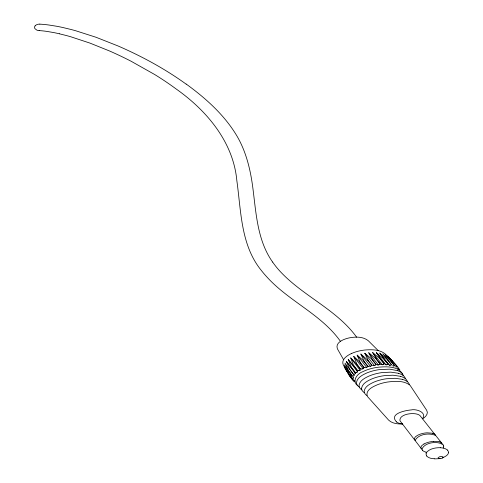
<?xml version="1.0" encoding="UTF-8"?>
<svg xmlns="http://www.w3.org/2000/svg" width="483" height="483" viewBox="0 0 483 483"><rect width="100%" height="100%" fill="white"/><g stroke="black" fill="none" stroke-linecap="round" stroke-linejoin="round"><path stroke-width="0.72" d="M356.937 372.2L357.655 371.662M361.604 388.151C362.407 383.363 367.472 380.96 371.421 379.095A35.156 20.298 0 0 1 384.124 375.683L392.963 375.206L400.443 376.305M397.225 367.949L397.75 368.372M359.424 370.497L360.33 369.99M354.274 380.93L354.444 380.58L353.936 380.453M398.698 369.374L398.523 369.724L399.018 369.857M35.108 25.865L34.915 26.136A6.237 3.604 0 0 0 34.975 28.69L36.823 30.103A4.667 2.693 0 0 0 39.141 30.622M362.467 368.927L363.5 368.481M353.411 379.342L353.713 378.992L353.284 378.817M422.474 418.743C427.322 412.361 416.074 408.594 411.081 409.952C406.191 410.302 389.328 413.394 395.951 421.273A6.907 3.991 0 0 0 396.416 421.78M364.84 367.587L367.074 367.171M353.248 377.621L353.671 377.283L353.345 377.066M355.222 372.363L351.509 367.466L348.219 359.587L353.701 365.788L350.73 357.939L356.611 364.104L360.354 368.988M422.577 418.821C425.294 417.252 428.91 413.617 426.646 410.224L410.544 386.002A10.366 5.983 0 0 0 409.705 385.017C403.353 380.296 394.659 381.123 387.245 382.077A34.812 20.099 0 0 0 378.086 384.492C373.48 386.4 365.293 389.817 367.243 396.09A10.372 5.989 0 0 0 367.961 397.098L388.646 420.138C392.281 423.627 397.702 424.026 402.508 424.068M368.547 366.349L370.938 366.102M353.798 375.822L354.323 375.502L354.111 375.255M424.002 443.962L421.695 445.7L420.904 447.264A4.812 2.777 0 0 0 421.273 448.574A4.558 2.632 0 0 0 421.961 449.196A4.595 2.65 0 0 0 422.305 449.902L422.71 450.428M353.622 375.919L353.278 376.082M356.611 364.104L360.578 368.873M375.013 365.293L375.315 365.13A2.85 1.648 0 0 0 375.617 364.913M374.983 365.311L373.709 365.528M379.427 364.671L377.772 364.943M355.56 373.431L354.256 374.271M351.636 353.453C347.259 355.331 340.781 359.6 343.359 365.1L348.907 374.923L352.53 379.71M356.828 363.989L353.743 356.442L360.258 362.498L364.019 367.376M383.436 364.532L383.079 364.647M356.883 372.218L356.068 372.429M360.258 362.498L357.166 355.132L364.061 361.23L367.847 366.108M387.209 364.725L385.675 364.731M381.818 364.677L383.037 364.659M359.394 370.503L358.483 370.672M367.895 366.186L367.623 366.247M371.638 365.16L367.835 360.294L371.922 365.1M390.705 365.214L389.256 365.1M396.579 367.056L395.112 366.736M362.389 368.94L361.459 369.042M368.118 360.233L364.78 353.26L372.308 359.527L376.136 364.393M393.699 366.017L392.431 365.776M398.445 368.402L398.125 368.408M372.308 359.527L368.746 352.753L376.499 359.147L380.344 364.001M433.674 441.359L439.132 441.746M442.325 458.047A4.178 2.409 0 0 1 440.484 458.578A3.61 2.083 0 0 1 440.025 458.621L436.415 458.82A12.365 7.142 0 0 1 434.465 458.838L434.241 458.826M440.025 458.621L438.492 458.421L438.111 457.709L439.536 456.773L441.83 456.459L443.146 457.015L442.416 457.999L445.054 456.562A12.395 7.154 0 0 0 446.419 455.692L446.606 455.541A11.006 6.351 0 0 0 447.083 455.125A9.346 5.398 0 0 0 448.459 452.77M376.499 359.147L372.647 352.554L380.556 359.092L384.42 363.947M380.278 359.086L384.142 363.94M440.399 447.699C436.155 447.584 430.933 448.369 427.467 451.424A9.328 5.385 0 0 0 426.115 453.803M373.649 365.528L372.387 365.329M387.982 364.188L384.106 359.34L388.235 364.218M377.718 364.937L376.523 364.623M368.408 366.325L368.396 366.319A1.727 0.996 0 0 1 368.203 366.277M354.842 381.848L354.866 381.854A3.429 1.98 0 0 1 354.437 381.739L354.124 381.63M384.359 359.37L379.789 353.091L387.789 359.968L391.677 364.816M398.789 368.3L394.774 363.349L385.452 354.154C379.825 349.354 371.451 349.444 364.695 350.03A30.99 17.889 0 0 0 351.648 353.459M426.664 452.39L425.976 452.209M59.318 33.774L66.485 35.567A166.895 96.352 0 0 1 70.85 36.793L89.929 43.09L109.52 50.975A348.201 201.031 0 0 1 131.056 61.22L154.645 74.497A366.386 211.53 0 0 1 175.945 88.83C206.646 110.462 233.325 141.893 236.845 180.66C241.174 211.409 240.721 245.231 261.43 270.571A177.074 102.233 0 0 0 266.719 276.783C288.707 301.235 321.243 314.246 340.473 341.354M432.394 433.215L426.978 432.81A16.513 9.533 0 0 0 417.403 435.406L415.308 436.91L414.323 438.691A4.848 2.801 0 0 0 414.704 439.995A4.595 2.65 0 0 0 415.374 440.611A4.637 2.675 0 0 0 415.718 441.305L421.285 448.568M402.526 379.36L395.142 378.286L386.418 378.757A34.8 20.093 0 0 0 373.89 382.131C369.99 383.967 364.991 386.334 364.188 391.049A11.067 6.388 0 0 0 366.911 395.565M398.378 373.262L390.795 372.145L381.83 372.616A35.513 20.503 0 0 0 368.97 376.082C364.967 377.966 359.841 380.417 359.038 385.265A11.477 6.623 0 0 0 361.833 389.908M381.624 364.623L381.22 364.484M353.58 380.35L353.375 380.278A3.81 2.198 0 0 1 353.212 380.212L353.049 380.139M397.624 370.66L389.69 369.157L379.553 369.573A35.863 20.709 0 0 0 366.531 373.081C362.479 374.995 357.281 377.483 356.484 382.403A11.58 6.69 0 0 0 359.31 387.076M387.789 359.968L382.814 353.81L390.741 360.867L394.641 365.716M381.033 364.411L380.67 364.236M352.97 378.672L352.524 378.424M443.249 445.024C438.021 440.393 424.376 442.422 421.961 449.196M442.174 443.913A4.564 2.632 0 0 0 441.818 443.207L435.932 435.793A4.625 2.669 0 0 0 435.431 435.37C429.091 432.78 419.135 433.867 415.332 440.001A5.138 2.97 0 0 0 415.374 440.611M186.215 84.072C205.667 98.218 224.118 114.67 236.622 135.463C246.209 151.523 250.562 170.034 252.911 188.418C256.159 213.583 257.433 240.667 272.629 262.076M380.556 359.092L376.366 352.668L384.106 359.34M393.222 364.116L393.657 364.49M364.061 361.23L360.879 354.063L367.835 360.294M447.349 450.059L447.753 450.5A7.939 4.582 0 0 1 448.453 452.607M392.105 360.716L387.306 356.037L393.126 362.045M378.286 350.64L368.281 340.732C362.95 336.361 355.228 336.711 349.088 337.913C344.192 338.981 334.96 342.218 337.382 348.78L343.57 359.678M357.758 385.736C351.521 381.401 357.118 373.444 362.926 371.632A34.19 19.737 0 0 1 378.708 367.177C386.732 366.5 398.022 366.011 402.599 374.047A11.483 6.629 0 0 1 403.269 375.617M390.741 360.867L385.343 354.8L392.981 361.954L397.032 366.887M353.478 374.234L349.783 369.338L346.281 361.326L355.077 372.49M398.886 368.656L399.803 369.785M390.554 360.801L394.454 365.643M387.565 359.92L391.453 364.762M379.789 353.091L389.606 365.353M376.366 352.668L386.152 364.937M372.647 352.554L382.391 364.834M376.209 359.159L380.055 364.019M356.623 337.152C336.778 309.808 303.952 296.532 280.991 272.321A161.304 93.128 0 0 1 272.635 262.07M368.746 352.753L378.443 365.045M372.019 359.569L375.84 364.43M364.78 353.26L374.434 365.565M360.879 354.063L370.479 366.38M363.79 361.314L367.569 366.186M357.166 355.132L366.712 367.466M360.004 362.594L363.771 367.472M353.743 356.442L363.246 368.783M414.71 439.995L399.954 420.735C398.892 413.659 415.772 411.691 419.932 415.525L435.074 434.676A4.601 2.657 0 0 1 435.431 435.37M350.73 357.939L360.191 370.298M353.882 365.667L357.613 370.552M353.701 365.788L357.426 370.678M348.219 359.587L357.637 371.958M346.281 361.326L355.657 373.709M353.381 374.367L344.971 363.113L348.744 371.222L352.433 376.124M352.385 376.257L344.337 364.882L348.43 373.063L352.113 377.972M352.119 378.092L348.436 373.19L344.391 366.591L346.486 370.503M353.665 381.298L349.885 376.227M351.835 375.52L349.897 372.755M349.764 376.022L345.128 368.173L347.066 371.662M394.14 365.921A0.688 0.398 0 0 1 393.778 365.921M391.194 365.063A0.815 0.471 0 0 1 390.735 365.112M371.481 365.667A3.001 1.733 0 0 1 371.228 365.897M364.792 367.533A0.972 0.561 0 0 1 364.387 367.527M367.491 366.706A3.188 1.841 0 0 1 367.303 366.953M387.764 364.502A0.942 0.543 0 0 1 387.239 364.605M379.849 364.393A1.177 0.682 0 0 1 379.378 364.574M383.937 364.279A1.069 0.616 0 0 1 383.411 364.43M361.387 368.982A0.912 0.525 0 0 1 360.934 369.006M363.777 368.004A3.52 2.035 0 0 1 363.657 368.257M355.965 372.387A0.712 0.411 0 0 1 355.554 372.465M354.148 374.234A0.61 0.35 0 0 1 353.967 374.307M358.398 370.618A0.809 0.471 0 0 1 357.963 370.672M432.382 433.239A5.259 3.037 0 0 1 435.117 434.664M439.113 441.77A5.235 3.019 0 0 1 441.86 443.195M425.97 452.142A7.082 4.087 0 0 1 422.637 450.458M400.407 376.354A11.719 6.768 0 0 1 407.38 381.564M364.345 392.715A11.272 6.508 0 0 1 361.61 388.151M402.49 379.409A11.514 6.647 0 0 1 409.373 384.571M443.316 445.012A6.37 3.677 0 0 1 443.684 446.606M443.69 446.745A8.779 5.072 0 0 1 443.189 448.073M397.6 370.684A12.166 7.022 0 0 1 402.659 374.035M59.318 33.774A112.068 64.698 0 0 0 53.698 32.566L46.923 31.413A54.241 31.317 0 0 0 39.141 30.598M35.174 25.877A4.902 2.832 0 0 1 39.841 24.102M39.841 24.144A65.356 37.734 0 0 1 49.218 25.062L56.94 26.305A124.862 72.088 0 0 1 63.195 27.597L71.049 29.493A178.74 103.193 0 0 1 75.759 30.773L96.051 37.276L117.991 45.945A377.102 217.718 0 0 1 186.124 84.114M398.336 373.317A11.924 6.883 0 0 1 405.406 378.569M434.229 458.735A8.561 4.945 0 0 1 426.67 456.012M426.785 455.976A7.963 4.601 0 0 1 426.133 453.857M440.393 447.759A8.827 5.096 0 0 1 447.403 449.987M402.448 423.905A9.521 5.494 0 0 1 396.259 421.852M424.02 443.974A16.79 9.696 0 0 1 433.68 441.384"/></g></svg>
